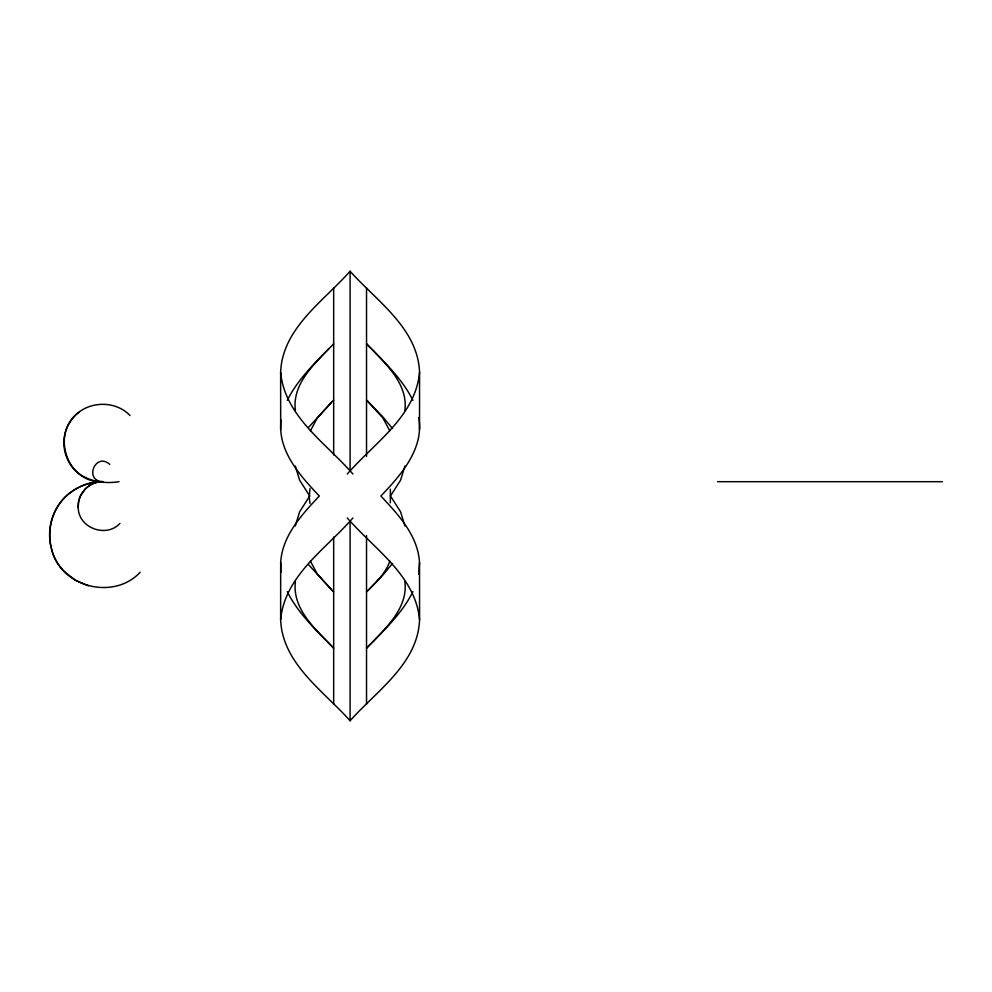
<?xml version="1.0" encoding="UTF-8"?>
<svg xmlns="http://www.w3.org/2000/svg" width="992" height="992" viewBox="0 0 992 992"><rect width="100%" height="100%" fill="white"/><g stroke="black" fill="none" stroke-linecap="round" stroke-linejoin="round"><path stroke-width="1.49" d="M418.711 417.558C424.353 448.706 400.756 475.255 380.878 496C398.276 514.575 418.016 535.68 419.529 562.563L419.566 619.69C417.992 663.685 376.439 690.99 350.102 720.762C323.566 690.965 282.323 663.698 280.637 619.69L280.674 562.563C282.187 535.68 301.928 514.575 319.325 496C299.981 475.652 277.103 450.356 281.12 419.926M419.529 429.437L419.566 372.31C417.88 328.302 376.625 301.035 350.102 271.238C323.764 301.01 282.212 328.315 280.637 372.31L280.674 429.437M280.674 562.563L281.12 572.074M280.637 619.69C284.816 575.422 326.058 548.936 352.916 517.973M419.566 372.31C415.425 416.578 374.083 443.077 347.287 474.027M295.356 581.572C292.082 609.547 316.25 629.932 333.672 648.136C316.733 630.763 298.27 613.713 287.283 591.678M404.848 410.428C408.059 386.186 389.025 367.015 373.624 350.994M295.269 525.983L299.658 511.736L309.764 496L299.658 480.264L295.269 466.017M404.934 466.017L400.545 480.264L390.439 496L400.545 511.736L404.934 525.983M418.711 574.442L419.529 562.563M390.352 502.832L390.352 489.168M309.988 488.548L309.231 497.401L309.988 503.452M310.422 430.788L317.266 418.041L331.427 402.306M389.782 561.212C385.615 573.686 375.422 582.763 366.532 591.951M80.278 496.298L78.628 501.63L78.232 507.036M80.414 496.012L85.324 488.895M67.952 425.717C62.422 436.691 62.595 450.269 68.423 461.082C77.463 479.446 100.304 484.803 119.077 481.69M287.283 400.322C298.282 378.299 316.721 361.224 333.672 343.864M412.92 591.678C401.921 613.701 383.482 630.776 366.532 648.136L373.649 641.006M68.374 424.898L71.461 419.976M59.768 503.49C50.617 515.964 47.343 532.543 51.175 547.547M392.51 563.468L382.528 575.459L368.032 590.451M60.128 503.018C69.911 489.738 86.143 481.566 102.647 481.69C66.886 483.749 50.22 432.611 78.74 412.461M308.822 427.044L333.672 400.049M72.255 418.934C85.597 400.892 114.7 399.342 130.039 415.549M373.624 641.006C389.025 624.985 408.059 605.814 404.848 581.572M328.922 348.614C312.815 365.341 292.107 384.946 295.356 410.428M140.157 572.248C113.82 600.805 59.979 587.239 51.472 548.7M119.933 523.404C106.33 538.334 77.934 527.992 78.244 507.185M85.548 488.672L88.139 486.464M88.4 486.278L90.086 485.175M90.21 485.088C91.996 484.034 93.918 483.216 95.902 482.633C98.096 482.013 100.366 481.69 102.647 481.69C91.797 481.69 80.972 485.1 72.106 491.362C45.855 508.673 41.974 549.816 64.579 571.69M717.638 481.69L942.4 481.69M88.3 585.813L75.256 580.171L65.001 572.111M109.802 464.405C95.567 451.608 83.526 480.661 102.647 481.69C89.094 481.318 77.128 493.954 78.256 507.47M366.532 400.049L382.528 416.541L392.51 428.532M332.171 590.451L333.672 591.951M367.288 400.805L382.937 418.041L389.782 430.788M332.915 591.195L308.822 564.956M373.649 350.994L366.532 343.864C383.482 361.224 401.921 378.299 412.92 400.322M331.427 589.694L317.266 573.959L310.422 561.212M352.916 474.027C326.07 443.077 284.816 416.578 280.637 372.31M347.287 517.973C374.046 548.911 415.45 575.422 419.566 619.69M366.532 287.668L366.532 456.506M366.532 535.494L366.532 704.332M350.102 271.238L350.102 470.506M350.102 521.494L350.102 720.762M333.672 287.668L333.672 454.956M333.672 537.044L333.672 704.332"/></g></svg>
